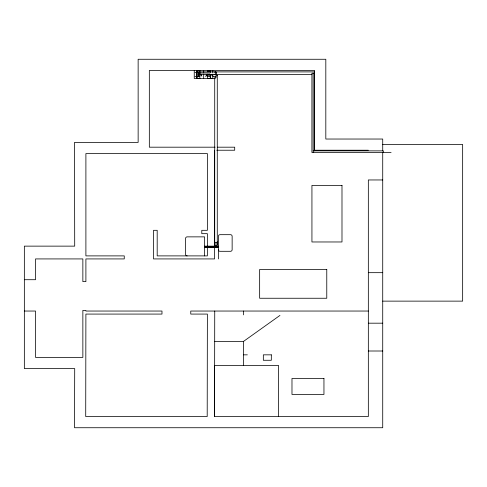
<?xml version="1.0" encoding="UTF-8"?>
<svg xmlns="http://www.w3.org/2000/svg" width="487" height="487" viewBox="0 0 487 487"><rect width="100%" height="100%" fill="white"/><g stroke="black" fill="none" stroke-linecap="round" stroke-linejoin="round"><path stroke-width="0.73" d="M382.721 179.959L368.336 179.959L368.336 416.543L214.554 416.543L214.737 311.041M205.715 76.739L207.005 74.456M214.962 77.81L215.09 77.993M214.737 341.411L243.512 341.411L279.952 315.418M196.967 70.591L199.847 70.591M207.365 70.731L210.238 70.731M196.967 71.266L199.847 71.266M207.365 71.406L210.238 71.406M199.847 71.893L314.468 71.893L314.468 150.867M195.056 72.435L199.847 72.453M199.025 72.995L210.007 72.995M314.468 73.172L311.911 73.172L311.911 152.461L391.085 152.492M198.239 73.975L200.151 73.975M199.847 74.456L311.911 74.456M198.239 74.974L201.356 74.974M206.013 75.114L209.13 75.114M212.795 75.095L210.561 75.095L210.561 78.45M196.967 76.453L199.847 76.453M212.795 76.532L215.997 76.532M207.365 76.587L210.238 76.587M195.056 76.648L196.973 76.648M196.967 78.316L199.847 78.316M207.687 78.48L215.023 78.48M382.721 144.469L462.65 144.469L462.65 301.13L382.721 301.13M215.053 147.19L149.332 147.19L149.332 70.457L314.626 70.457L314.626 150.227L368.336 150.227M217.324 147.19L234.697 147.19L234.697 150.227L216.794 150.227M313.19 150.867L383.36 150.867L383.36 152.461M214.712 242.94L215.09 242.94M216.898 242.94L217.275 242.94M204.589 246.154L218.389 246.154M204.589 246.666L218.389 246.666M204.589 247.116L218.389 247.116M204.589 247.627L218.389 247.627M368.336 272.671L382.721 272.671M24.35 279.708L35.539 279.708L35.539 258.926L82.857 258.926L82.857 281.626L85.895 281.626L85.895 258.926L124.258 258.926L124.258 255.888L85.895 255.888L85.895 153.582L207.383 153.582L207.383 230.314L201.788 230.314L201.788 233.669L207.383 233.669L207.383 255.888L157.191 255.888L157.191 230.314L153.515 230.314L153.515 258.926L214.554 258.926L214.554 247.524M24.35 311.041L35.539 311.041L35.539 357.397L82.857 357.397L82.857 310.402L85.895 310.402L85.895 311.041L161.982 311.041L161.982 314.078L85.895 314.078L85.712 416.543L207.2 416.543L207.383 314.078L190.758 314.078L190.758 311.041L368.336 311.041M368.336 323.185L382.721 323.185M368.336 351.005L382.721 351.005M243.512 354.84L247.347 354.84M200.888 74.456L201.855 76.167M382.721 151.007L382.721 139.032L325.815 139.032L325.815 59.268L138.144 59.268L138.144 142.393L74.523 142.393L74.706 246.136L24.35 246.136L24.35 368.586L74.706 368.586L74.523 427.732L382.721 427.732L382.721 152.461M313.19 73.172L313.19 152.461M278.497 416.543L278.497 365.39L214.554 365.39L214.554 416.543M243.512 311.041L243.512 314.876M243.512 341.411L243.512 365.39M218.389 258.926L218.389 236.28A1.601 1.601 0 0 1 219.99 234.679L230.54 234.679A1.601 1.601 0 0 1 232.141 236.28L232.141 249.709A1.601 1.601 0 0 1 230.54 251.304L219.99 251.304A1.601 1.601 0 0 1 218.389 249.709M217.476 241.82L217.476 244.377M215.351 71.893L215.351 74.456M214.554 150.227L214.554 246.002M212.795 70.457L212.795 72.636M212.795 74.091L212.795 78.45L194.252 78.45L194.252 70.457M210.561 70.457L210.561 72.441M210.238 70.591L210.238 71.766M210.238 74.59L210.238 78.584M209.136 74.109L209.136 75.54M207.365 70.591L207.365 71.766M207.365 74.134L207.365 78.584M204.589 255.888L204.589 236.865L187.16 236.865A1.601 1.601 0 0 0 185.565 238.466L185.565 254.293A1.601 1.601 0 0 0 187.16 255.888M203.688 70.457L203.688 72.636M203.688 74.091L203.688 78.45M199.847 70.457L199.847 78.45M198.854 73.975L198.854 74.974M198.41 72.453L198.41 76.453M198.233 73.5L198.233 75.406M196.967 70.457L196.967 78.45M196.809 70.457L196.809 78.45M196.742 70.457L196.742 78.45M216.898 242.197A1.278 1.278 0 0 1 216.898 244.005M215.09 244.005A1.278 1.278 0 0 1 215.09 242.197M216.898 244.504A0.913 0.907 0 0 0 217.275 244.218A1.924 1.918 61.9 0 0 216.837 242.349M215.151 242.349A1.924 1.911 -61.9 0 0 214.712 244.218A0.913 0.871 7.1 0 0 215.09 244.492M214.45 72.271A1.278 1.278 0 0 1 216.179 72.198A1.278 1.278 0 0 1 216.405 73.908A1.278 1.278 0 0 1 214.712 74.28M217.275 75.254L215.997 75.254L215.997 77.81L214.724 77.81L214.712 245.497L217.275 245.497L217.275 75.254M341.99 185.383L311.936 185.383L311.936 241.972L341.99 241.972L341.99 185.383M326.771 269.475L259.65 269.475L259.65 298.251L326.771 298.251L326.771 269.475M271.326 354.84L263.333 354.84L263.333 360.277L271.326 360.277L271.326 354.84M323.952 378.454L291.981 378.454L291.981 394.44L323.952 394.44L323.952 378.454"/></g></svg>
